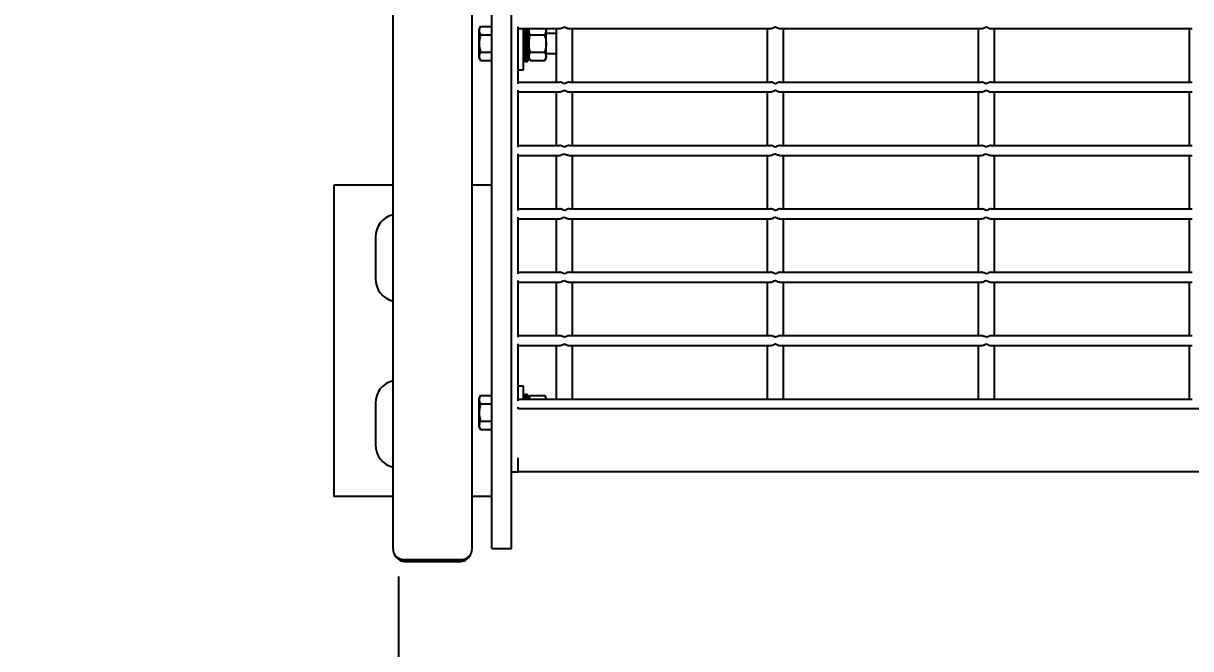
# Model space of a CAD drawing. Header units: millimetres. Extents: x 1293 to 41893, y 1011 to 26911.
# Drawn here: x 16047 to 16610, y 10583 to 10884 of the extents above; entities that cross this region are included whole.
import ezdxf

# ---------------------------------------------------------------- set-up
doc = ezdxf.new("R2010")
doc.units = ezdxf.units.MM
doc.header["$LTSCALE"] = 50
doc.layers.add('CAPA_1', color=7, linetype='Continuous')
doc.layers.add('PASILLOS', color=2, linetype='Continuous')
doc.styles.add('SLDTEXTSTYLE0', font='TXT', dxfattribs={"width": 0.75})
doc.dimstyles.new('SLDDIMSTYLE0', dxfattribs={"dimtxt": 100, "dimasz": 100, "dimexe": 0, "dimexo": 0.0625, "dimgap": 25, "dimtad": 2, "dimdec": 0, "dimrnd": 1e-09, "dimzin": 12, "dimdsep": 46, "dimtxsty": 'SLDTEXTSTYLE0', "dimsah": 1, "dimcen": 0.09, "dimadec": 0, "dimazin": 3, "dimtfac": 1, "dimtdec": 0, "dimtofl": 0, "dimtmove": 0, "dimatfit": 3, "dimfxl": 1, "dimfrac": 2, "dimtolj": 1, "dimtzin": 12, "dimarcsym": 0})

# ---------------------------------------------------------------- blocks, each defined once
blk = doc.blocks.new('_D_15')
at = {"layer": 'CAPA_1', "transparency": 16777216}
for p, q in [((16228.11, 10617.65), (16228.11, 10372.04)), ((17099.16, 10617.65), (17099.16, 10372.04)), ((16228.11, 10422.04), (17099.16, 10422.04))]:
    blk.add_line(p, q, dxfattribs=at)
for points in [[(16228.11, 10422.04), (16328.11, 10406.66), (16328.11, 10437.42)], [(17099.16, 10422.04), (16999.16, 10437.42), (16999.16, 10406.66)]]:
    blk.add_solid(points, dxfattribs=at)
at = {"layer": 'CAPA_1', "transparency": 16777216, "char_height": 100, "attachment_point": 1, "style": 'SLDTEXTSTYLE0'}
for s, insert in [('871', (16524.47, 10550.95)), ('*', (16746.14, 10550.95))]:
    blk.add_mtext(s, dxfattribs=dict(at, insert=insert))
blk = doc.blocks.new('_D_16')
at = {"layer": 'CAPA_1', "transparency": 16777216}
for p, q in [((18069.94, 13667.83), (18069.94, 9974.87)), ((7974.69, 13667.35), (7974.69, 9974.87)), ((7974.69, 10024.87), (18069.94, 10024.87))]:
    blk.add_line(p, q, dxfattribs=at)
for points in [[(7974.69, 10024.87), (8074.69, 10009.48), (8074.69, 10040.25)], [(18069.94, 10024.87), (17969.94, 10040.25), (17969.94, 10009.48)]]:
    blk.add_solid(points, dxfattribs=at)
at = {"layer": 'CAPA_1', "transparency": 16777216, "insert": (12837.59, 10153.77), "char_height": 100, "attachment_point": 1, "style": 'SLDTEXTSTYLE0'}
blk.add_mtext('10095', dxfattribs=at)

msp = doc.modelspace()

# ---------------------------------------------------------------- linework, layer by layer
at = {"layer": 'PASILLOS', "linetype": 'Continuous', "lineweight": 25}
for p, q in [((16225.4878232, 10630.9617267), (16225.4878232, 13564.8575629)), ((16263.5878232, 10630.9617267), (16263.5878232, 13564.8575629)), ((16282.6378232, 10631.1549312), (16282.6378232, 13425.832389)), ((16273.1128232, 10631.1549312), (16273.1128232, 10964.8657267)), ((16267.6133756, 10882.7012858), (16266.7628232, 10881.2280858)), ((16266.7628232, 10881.2280858), (16266.7628232, 10874.4523938)), ((16267.6133756, 10882.7012858), (16273.1128232, 10882.7012858)), ((16285.8178232, 10855.0586438), (16285.8178232, 10882.4236438)), ((16285.8178232, 10881.6298938), (16305.6615732, 10881.6298938)), ((16288.3528232, 10861.7523938), (16288.3528232, 10881.6298938)), ((16289.1465732, 10881.6298938), (16289.1465732, 10874.4523938)), ((16290.0990732, 10874.4523938), (16290.0990732, 10881.6298938)), ((16290.949624, 10881.6298938), (16290.8928232, 10881.5315118)), ((16290.8928232, 10881.6298938), (16290.8928232, 10874.4523938)), ((16299.2271982, 10881.5315118), (16299.1703973, 10881.6298938)), ((16299.2271982, 10867.3732758), (16299.2271982, 10881.5315118)), ((16304.0740732, 10879.2148938), (16299.2271982, 10879.2148938)), ((16304.0740732, 10881.6298938), (16304.0740732, 10855.8523938)), ((16310.4240732, 10881.6298938), (16407.2615732, 10881.6298938)), ((16312.0115732, 10855.8523938), (16312.0115732, 10881.6298938)), ((16405.6740732, 10881.6298938), (16405.6740732, 10855.8523938)), ((16412.0240732, 10881.6298938), (16508.8615732, 10881.6298938)), ((16413.6115732, 10855.8523938), (16413.6115732, 10881.6298938)), ((16507.2740732, 10881.6298938), (16507.2740732, 10855.8523938)), ((16513.6240732, 10881.6298938), (16610.4615732, 10881.6298938)), ((16515.2115732, 10855.8523938), (16515.2115732, 10881.6298938)), ((16608.8740732, 10881.6298938), (16608.8740732, 10855.8523938)), ((16266.7628232, 10874.4523938), (16266.7628232, 10867.6767018)), ((16267.6133756, 10878.5768398), (16273.1128232, 10878.5768398)), ((16289.1465732, 10874.4523938), (16288.3528232, 10874.4523938)), ((16289.1465732, 10874.4132599), (16288.3528232, 10874.4070099)), ((16288.3528232, 10874.390691), (16289.1465732, 10874.384441)), ((16290.0990732, 10874.4523938), (16289.1465732, 10874.4523938)), ((16289.1465732, 10874.4132599), (16290.0990732, 10874.4132599)), ((16289.1465732, 10874.384441), (16289.1465732, 10865.8223938)), ((16290.0990732, 10874.384441), (16289.1465732, 10874.384441)), ((16290.8928232, 10874.4523938), (16290.0990732, 10874.4523938)), ((16290.8928232, 10874.4070099), (16290.0990732, 10874.4132599)), ((16290.0990732, 10874.384441), (16290.8928232, 10874.390691)), ((16290.0990732, 10865.8223938), (16290.0990732, 10874.384441)), ((16290.8928232, 10874.3966527), (16290.8928232, 10874.390691)), ((16290.8928232, 10874.390691), (16290.8928232, 10866.6161438)), ((16291.5664341, 10878.5707453), (16298.5535872, 10878.5707453)), ((16267.6133756, 10870.3279478), (16273.1128232, 10870.3279478)), ((16291.5664341, 10870.3340423), (16298.5535872, 10870.3340423)), ((16299.2271982, 10869.6898938), (16304.0740732, 10869.6898938)), ((16266.7628232, 10867.6767018), (16267.6133756, 10866.2035018)), ((16267.6133756, 10866.2035018), (16273.1128232, 10866.2035018)), ((16288.3528232, 10866.6161438), (16289.1465732, 10865.8223938)), ((16289.1465732, 10865.8223938), (16290.0990732, 10865.8223938)), ((16290.0990732, 10865.8223938), (16290.8928232, 10866.6161438)), ((16290.8928232, 10867.3732758), (16291.571719, 10866.1973938)), ((16291.571719, 10866.1973938), (16298.5483024, 10866.1973938)), ((16298.5483024, 10866.1973938), (16299.2271982, 10867.3732758)), ((16285.8178232, 10861.7523938), (16288.3528232, 10861.7523938)), ((16285.8178232, 10855.8523938), (16305.6615732, 10855.8523938)), ((16285.8178232, 10824.5186438), (16285.8178232, 10851.8836438)), ((16285.8178232, 10851.0898938), (16305.6615732, 10851.0898938)), ((16304.0740732, 10851.0898938), (16304.0740732, 10825.3123938)), ((16310.4240732, 10855.8523938), (16407.2615732, 10855.8523938)), ((16310.4240732, 10851.0898938), (16407.2615732, 10851.0898938)), ((16312.0115732, 10825.3123938), (16312.0115732, 10851.0898938)), ((16405.6740732, 10851.0898938), (16405.6740732, 10825.3123938)), ((16412.0240732, 10855.8523938), (16508.8615732, 10855.8523938)), ((16412.0240732, 10851.0898938), (16508.8615732, 10851.0898938)), ((16413.6115732, 10825.3123938), (16413.6115732, 10851.0898938)), ((16507.2740732, 10851.0898938), (16507.2740732, 10825.3123938)), ((16513.6240732, 10855.8523938), (16610.4615732, 10855.8523938)), ((16513.6240732, 10851.0898938), (16610.4615732, 10851.0898938)), ((16515.2115732, 10825.3123938), (16515.2115732, 10851.0898938)), ((16608.8740732, 10851.0898938), (16608.8740732, 10825.3123938)), ((16285.8178232, 10825.3123938), (16305.6615732, 10825.3123938)), ((16310.4240732, 10825.3123938), (16407.2615732, 10825.3123938)), ((16412.0240732, 10825.3123938), (16508.8615732, 10825.3123938)), ((16513.6240732, 10825.3123938), (16610.4615732, 10825.3123938)), ((16285.8178232, 10793.9786438), (16285.8178232, 10821.3436438)), ((16285.8178232, 10820.5498938), (16305.6615732, 10820.5498938)), ((16304.0740732, 10820.5498938), (16304.0740732, 10794.7723938)), ((16310.4240732, 10820.5498938), (16407.2615732, 10820.5498938)), ((16312.0115732, 10794.7723938), (16312.0115732, 10820.5498938)), ((16405.6740732, 10820.5498938), (16405.6740732, 10794.7723938)), ((16412.0240732, 10820.5498938), (16508.8615732, 10820.5498938)), ((16413.6115732, 10794.7723938), (16413.6115732, 10820.5498938)), ((16507.2740732, 10820.5498938), (16507.2740732, 10794.7723938)), ((16513.6240732, 10820.5498938), (16610.4615732, 10820.5498938)), ((16515.2115732, 10794.7723938), (16515.2115732, 10820.5498938)), ((16608.8740732, 10820.5498938), (16608.8740732, 10794.7723938)), ((16196.9128232, 10806.1549312), (16196.9128232, 10656.1549312)), ((16203.2577432, 10806.1549312), (16196.9128232, 10806.1549312)), ((16225.4878232, 10806.1549312), (16203.2577432, 10806.1549312)), ((16269.9327432, 10806.1549312), (16263.5878232, 10806.1549312)), ((16273.1128232, 10806.1549312), (16269.9327432, 10806.1549312)), ((16285.8178232, 10794.7723938), (16305.6615732, 10794.7723938)), ((16310.4240732, 10794.7723938), (16407.2615732, 10794.7723938)), ((16412.0240732, 10794.7723938), (16508.8615732, 10794.7723938)), ((16513.6240732, 10794.7723938), (16610.4615732, 10794.7723938)), ((16285.8178232, 10763.4386438), (16285.8178232, 10790.8036438)), ((16285.8178232, 10790.0098938), (16305.6615732, 10790.0098938)), ((16304.0740732, 10790.0098938), (16304.0740732, 10764.2323938)), ((16310.4240732, 10790.0098938), (16407.2615732, 10790.0098938)), ((16312.0115732, 10764.2323938), (16312.0115732, 10790.0098938)), ((16405.6740732, 10790.0098938), (16405.6740732, 10764.2323938)), ((16412.0240732, 10790.0098938), (16508.8615732, 10790.0098938)), ((16413.6115732, 10764.2323938), (16413.6115732, 10790.0098938)), ((16507.2740732, 10790.0098938), (16507.2740732, 10764.2323938)), ((16513.6240732, 10790.0098938), (16610.4615732, 10790.0098938)), ((16515.2115732, 10764.2323938), (16515.2115732, 10790.0098938)), ((16608.8740732, 10790.0098938), (16608.8740732, 10764.2323938)), ((16217.0003232, 10781.1549312), (16217.0003232, 10761.1549312)), ((16285.8178232, 10764.2323938), (16305.6615732, 10764.2323938)), ((16310.4240732, 10764.2323938), (16407.2615732, 10764.2323938)), ((16412.0240732, 10764.2323938), (16508.8615732, 10764.2323938)), ((16513.6240732, 10764.2323938), (16610.4615732, 10764.2323938)), ((16285.8178232, 10732.8986438), (16285.8178232, 10760.2636438)), ((16285.8178232, 10759.4698938), (16305.6615732, 10759.4698938)), ((16304.0740732, 10759.4698938), (16304.0740732, 10733.6923938)), ((16310.4240732, 10759.4698938), (16407.2615732, 10759.4698938)), ((16312.0115732, 10733.6923938), (16312.0115732, 10759.4698938)), ((16405.6740732, 10759.4698938), (16405.6740732, 10733.6923938)), ((16412.0240732, 10759.4698938), (16508.8615732, 10759.4698938)), ((16413.6115732, 10733.6923938), (16413.6115732, 10759.4698938)), ((16507.2740732, 10759.4698938), (16507.2740732, 10733.6923938)), ((16513.6240732, 10759.4698938), (16610.4615732, 10759.4698938)), ((16515.2115732, 10733.6923938), (16515.2115732, 10759.4698938)), ((16608.8740732, 10759.4698938), (16608.8740732, 10733.6923938)), ((16285.8178232, 10733.6923938), (16305.6615732, 10733.6923938)), ((16310.4240732, 10733.6923938), (16407.2615732, 10733.6923938)), ((16412.0240732, 10733.6923938), (16508.8615732, 10733.6923938)), ((16513.6240732, 10733.6923938), (16610.4615732, 10733.6923938)), ((16285.8178232, 10702.3586438), (16285.8178232, 10729.7236438)), ((16285.8178232, 10728.9298938), (16305.6615732, 10728.9298938)), ((16304.0740732, 10728.9298938), (16304.0740732, 10703.1523938)), ((16310.4240732, 10728.9298938), (16407.2615732, 10728.9298938)), ((16312.0115732, 10703.1523938), (16312.0115732, 10728.9298938)), ((16405.6740732, 10728.9298938), (16405.6740732, 10703.1523938)), ((16412.0240732, 10728.9298938), (16508.8615732, 10728.9298938)), ((16413.6115732, 10703.1523938), (16413.6115732, 10728.9298938)), ((16507.2740732, 10728.9298938), (16507.2740732, 10703.1523938)), ((16513.6240732, 10728.9298938), (16610.4615732, 10728.9298938)), ((16515.2115732, 10703.1523938), (16515.2115732, 10728.9298938)), ((16608.8740732, 10728.9298938), (16608.8740732, 10703.1523938)), ((16267.6133756, 10704.9012858), (16266.7628232, 10703.4280858)), ((16267.6133756, 10704.9012858), (16273.1128232, 10704.9012858)), ((16288.3528232, 10709.3523938), (16285.8178232, 10709.3523938)), ((16288.3528232, 10703.1523938), (16288.3528232, 10709.3523938)), ((16289.1465732, 10705.2823938), (16288.3528232, 10704.4886438)), ((16290.0990732, 10705.2823938), (16289.1465732, 10705.2823938)), ((16289.1465732, 10705.2823938), (16289.1465732, 10703.1523938)), ((16290.8928232, 10704.4886438), (16290.0990732, 10705.2823938)), ((16290.0990732, 10703.1523938), (16290.0990732, 10705.2823938)), ((16291.571719, 10704.9073938), (16290.8928232, 10703.7315118)), ((16290.9896369, 10703.1523938), (16291.571719, 10704.9073938)), ((16291.571719, 10704.9073938), (16298.5483024, 10704.9073938)), ((16299.2271982, 10703.7315118), (16298.5483024, 10704.9073938)), ((16217.0003232, 10701.1549312), (16217.0003232, 10681.1549312)), ((16266.7628232, 10703.4280858), (16266.7628232, 10696.6523938)), ((16267.6133756, 10700.7768398), (16273.1128232, 10700.7768398)), ((16285.8178232, 10703.1523938), (16305.6615732, 10703.1523938)), ((16285.8178232, 10698.3898938), (16285.8178232, 10699.1836438)), ((16290.8928232, 10704.4886438), (16290.8928232, 10703.1523938)), ((16299.2271982, 10703.1523938), (16299.2271982, 10703.7315118)), ((16305.6615732, 10703.1523938), (16310.4240732, 10703.1523938)), ((16310.4240732, 10703.1523938), (16407.2615732, 10703.1523938)), ((16407.2615732, 10703.1523938), (16412.0240732, 10703.1523938)), ((16412.0240732, 10703.1523938), (16508.8615732, 10703.1523938)), ((16508.8615732, 10703.1523938), (16513.6240732, 10703.1523938)), ((16513.6240732, 10703.1523938), (16610.4615732, 10703.1523938)), ((16266.7628232, 10696.6523938), (16266.7628232, 10689.8767018)), ((17041.4678232, 10698.3898938), (16285.8178232, 10698.3898938)), ((16266.7628232, 10689.8767018), (16267.6133756, 10688.4035018)), ((16267.6133756, 10692.5279478), (16273.1128232, 10692.5279478)), ((16267.6133756, 10688.4035018), (16273.1128232, 10688.4035018)), ((16285.8178232, 10668.0723938), (16285.8178232, 10674.9043938)), ((16282.6378232, 10668.0723938), (16285.8178232, 10668.0723938)), ((17041.4678232, 10668.0723938), (16285.8178232, 10668.0723938)), ((16203.2577432, 10656.1549312), (16196.9128232, 10656.1549312)), ((16225.4878232, 10656.1549312), (16203.2577432, 10656.1549312)), ((16269.9327432, 10656.1549312), (16263.5878232, 10656.1549312)), ((16273.1128232, 10656.1549312), (16269.9327432, 10656.1549312)), ((16273.1128232, 10631.1549312), (16282.6378232, 10631.1549312)), ((16231.5838232, 10625.8369598), (16257.4918232, 10625.8369598)), ((16231.5838232, 10624.8657267), (16257.4918232, 10624.8657267))]:
    msp.add_line(p, q, dxfattribs=at)
for centre, radius, start, end in [((16228.1128232, 10781.1549312), 11.1125, 103.663576363, 180), ((16228.1128232, 10761.1549312), 11.1125, 180, 256.336423637), ((16228.1128232, 10701.1549312), 11.1125, 103.663576363, 180), ((16228.1128232, 10681.1549312), 11.1125, 180, 256.336423637), ((16231.5838232, 10630.9617267), 6.096, 180, 213.640652783), ((16231.2978203, 10633.2490308), 7.4175868, 229.786328259, 272.209723942), ((16231.5838232, 10630.9617267), 6.096, 213.640652783, 270), ((16257.777826, 10633.2490308), 7.4175868, 267.790276058, 310.213671741), ((16257.4918232, 10630.9617267), 6.096, 270, 326.359347217), ((16257.4918232, 10630.9617267), 6.096, 326.359347217, 0)]:
    msp.add_arc(centre, radius, start, end, dxfattribs=at)
for points, knots in [([(16267.6133756, 10882.7012858), (16267.430511, 10882.343527), (16267.0608167, 10881.6202516), (16266.8556596, 10880.2165448), (16267.3199759, 10879.2117595), (16267.6133756, 10878.5768398)], [0, 0, 0, 0, 0.2648633469, 0.5354700776, 1, 1, 1, 1]), ([(16291.5664341, 10878.5707453), (16291.3878388, 10878.9290203), (16291.0267718, 10879.6533463), (16290.819673, 10880.6969475), (16291.0955124, 10881.348993), (16291.2143438, 10881.6298938)], [0, 0, 0, 0, 0.3577842349, 0.7233338549, 1, 1, 1, 1]), ([(16299.0325892, 10881.6298938), (16299.0334502, 10881.6279811), (16299.2003493, 10881.2571994), (16299.27746, 10880.2119428), (16298.8338888, 10879.206258), (16298.5535872, 10878.5707453)], [0, 0, 0, 0, 0.0019050038, 0.3692833919, 1, 1, 1, 1]), ([(16305.6615732, 10881.6298938), (16305.788376, 10881.6397359), (16306.2042281, 10881.6720134), (16307.0068173, 10881.9642245), (16307.6838178, 10882.2630849), (16308.0389892, 10882.4219291), (16308.0428232, 10882.4236438)], [0, 0, 0, 0, 0.1723614537, 0.5652622383, 0.9953071929, 1, 1, 1, 1]), ([(16308.0428232, 10882.4236438), (16308.046657, 10882.4219292), (16308.5265646, 10882.2073079), (16309.239838, 10881.8889019), (16310.0238008, 10881.6543851), (16310.3249339, 10881.6359598), (16310.4240732, 10881.6298938)], [0, 0, 0, 0, 0.0046971273, 0.5879730072, 0.8643521995, 1, 1, 1, 1]), ([(16407.2615732, 10881.6298938), (16407.388376, 10881.6397359), (16407.8042281, 10881.6720134), (16408.6068173, 10881.9642245), (16409.2838178, 10882.2630849), (16409.6389892, 10882.4219291), (16409.6428232, 10882.4236438)], [0, 0, 0, 0, 0.1723614537, 0.5652622384, 0.9953071929, 1, 1, 1, 1]), ([(16409.6428232, 10882.4236438), (16409.646657, 10882.4219292), (16410.1265646, 10882.2073079), (16410.839838, 10881.8889019), (16411.6238008, 10881.6543851), (16411.9249339, 10881.6359598), (16412.0240732, 10881.6298938)], [0, 0, 0, 0, 0.0046971273, 0.5879730073, 0.8643521995, 1, 1, 1, 1]), ([(16508.8615732, 10881.6298938), (16508.988376, 10881.6397359), (16509.4042281, 10881.6720134), (16510.2068173, 10881.9642245), (16510.8838178, 10882.2630849), (16511.2389892, 10882.4219291), (16511.2428232, 10882.4236438)], [0, 0, 0, 0, 0.1723614537, 0.5652622384, 0.9953071929, 1, 1, 1, 1]), ([(16511.2428232, 10882.4236438), (16511.246657, 10882.4219292), (16511.7265646, 10882.2073079), (16512.439838, 10881.8889019), (16513.2238008, 10881.6543851), (16513.5249339, 10881.6359598), (16513.6240732, 10881.6298938)], [0, 0, 0, 0, 0.0046971273, 0.5879730074, 0.8643521995, 1, 1, 1, 1]), ([(16267.6133756, 10878.5768398), (16267.5169682, 10878.2228001), (16267.2377224, 10877.1973177), (16266.9590497, 10875.437984), (16266.9563911, 10872.9988773), (16267.3703474, 10871.3159637), (16267.6133756, 10870.3279478)], [0, 0, 0, 0, 0.1315464599, 0.3810267709, 0.6366091688, 1, 1, 1, 1]), ([(16291.5664341, 10870.3340423), (16291.3227181, 10871.3272442), (16290.9125081, 10872.998949), (16290.9141122, 10875.4443613), (16291.1915907, 10877.1948111), (16291.4729411, 10878.2275612), (16291.5664341, 10878.5707453)], [0, 0, 0, 0, 0.365780177, 0.6156618098, 0.8722839524, 1, 1, 1, 1]), ([(16298.5535872, 10878.5707453), (16298.6470827, 10878.2275557), (16298.9237362, 10877.2120569), (16299.2042405, 10875.4626071), (16299.2117419, 10873.0163799), (16298.7972847, 10871.3272417), (16298.5535872, 10870.3340423)], [0, 0, 0, 0, 0.1277165798, 0.3779136182, 0.6342182989, 1, 1, 1, 1]), ([(16267.6133756, 10870.3279478), (16267.430511, 10869.970189), (16267.0608167, 10869.2469137), (16266.8556596, 10867.8432068), (16267.3199759, 10866.8384216), (16267.6133756, 10866.2035018)], [0, 0, 0, 0, 0.2648633469, 0.5354700776, 1, 1, 1, 1]), ([(16291.571719, 10866.1973938), (16291.3882554, 10866.556146), (16291.0173572, 10867.2814154), (16290.8095507, 10868.6892165), (16291.2733499, 10869.6971246), (16291.5664341, 10870.3340423)], [0, 0, 0, 0, 0.2648580026, 0.535448761, 1, 1, 1, 1]), ([(16298.5535872, 10870.3340423), (16298.7361534, 10869.9755908), (16299.1052481, 10869.250908), (16299.3092959, 10867.842981), (16298.8431294, 10866.8349335), (16298.5483024, 10866.1973938)], [0, 0, 0, 0, 0.2645663682, 0.5348749116, 1, 1, 1, 1]), ([(16308.0428232, 10855.0586438), (16308.0389893, 10855.0603583), (16307.5590818, 10855.2749797), (16306.8458083, 10855.5933856), (16306.0618455, 10855.8279025), (16305.7607124, 10855.8463278), (16305.6615732, 10855.8523938)], [0, 0, 0, 0, 0.0046971273, 0.5879730072, 0.8643521995, 1, 1, 1, 1]), ([(16305.6615732, 10851.0898938), (16305.788376, 10851.0997359), (16306.2042281, 10851.1320134), (16307.0068173, 10851.4242245), (16307.6838178, 10851.7230849), (16308.0389892, 10851.8819291), (16308.0428232, 10851.8836438)], [0, 0, 0, 0, 0.1723614537, 0.5652622383, 0.9953071929, 1, 1, 1, 1]), ([(16310.4240732, 10855.8523938), (16310.2972703, 10855.8425516), (16309.8814182, 10855.8102742), (16309.078829, 10855.5180631), (16308.4018285, 10855.2192027), (16308.0466571, 10855.0603584), (16308.0428232, 10855.0586438)], [0, 0, 0, 0, 0.1723614537, 0.5652622383, 0.9953071929, 1, 1, 1, 1]), ([(16308.0428232, 10851.8836438), (16308.046657, 10851.8819292), (16308.5265646, 10851.6673079), (16309.239838, 10851.3489019), (16310.0238008, 10851.1143851), (16310.3249339, 10851.0959598), (16310.4240732, 10851.0898938)], [0, 0, 0, 0, 0.0046971273, 0.5879730072, 0.8643521995, 1, 1, 1, 1]), ([(16409.6428232, 10855.0586438), (16409.6389893, 10855.0603583), (16409.1590818, 10855.2749797), (16408.4458083, 10855.5933856), (16407.6618455, 10855.8279025), (16407.3607124, 10855.8463278), (16407.2615732, 10855.8523938)], [0, 0, 0, 0, 0.0046971273, 0.5879730072, 0.8643521995, 1, 1, 1, 1]), ([(16407.2615732, 10851.0898938), (16407.388376, 10851.0997359), (16407.8042281, 10851.1320134), (16408.6068173, 10851.4242245), (16409.2838178, 10851.7230849), (16409.6389892, 10851.8819291), (16409.6428232, 10851.8836438)], [0, 0, 0, 0, 0.1723614537, 0.5652622384, 0.9953071929, 1, 1, 1, 1]), ([(16412.0240732, 10855.8523938), (16411.8972703, 10855.8425516), (16411.4814182, 10855.8102742), (16410.678829, 10855.5180631), (16410.0018285, 10855.2192027), (16409.6466571, 10855.0603584), (16409.6428232, 10855.0586438)], [0, 0, 0, 0, 0.1723614537, 0.5652622383, 0.9953071929, 1, 1, 1, 1]), ([(16409.6428232, 10851.8836438), (16409.646657, 10851.8819292), (16410.1265646, 10851.6673079), (16410.839838, 10851.3489019), (16411.6238008, 10851.1143851), (16411.9249339, 10851.0959598), (16412.0240732, 10851.0898938)], [0, 0, 0, 0, 0.0046971273, 0.5879730073, 0.8643521995, 1, 1, 1, 1]), ([(16511.2428232, 10855.0586438), (16511.2389893, 10855.0603583), (16510.7590818, 10855.2749797), (16510.0458083, 10855.5933856), (16509.2618455, 10855.8279025), (16508.9607124, 10855.8463278), (16508.8615732, 10855.8523938)], [0, 0, 0, 0, 0.0046971273, 0.5879730073, 0.8643521995, 1, 1, 1, 1]), ([(16508.8615732, 10851.0898938), (16508.988376, 10851.0997359), (16509.4042281, 10851.1320134), (16510.2068173, 10851.4242245), (16510.8838178, 10851.7230849), (16511.2389892, 10851.8819291), (16511.2428232, 10851.8836438)], [0, 0, 0, 0, 0.1723614537, 0.56526223839, 0.99530719289, 1, 1, 1, 1]), ([(16513.6240732, 10855.8523938), (16513.4972703, 10855.8425516), (16513.0814182, 10855.8102742), (16512.278829, 10855.5180631), (16511.6018285, 10855.2192027), (16511.2466571, 10855.0603584), (16511.2428232, 10855.0586438)], [0, 0, 0, 0, 0.1723614537, 0.5652622384, 0.9953071929, 1, 1, 1, 1]), ([(16511.2428232, 10851.8836438), (16511.246657, 10851.8819292), (16511.7265646, 10851.6673079), (16512.439838, 10851.3489019), (16513.2238008, 10851.1143851), (16513.5249339, 10851.0959598), (16513.6240732, 10851.0898938)], [0, 0, 0, 0, 0.0046971273, 0.5879730074, 0.8643521995, 1, 1, 1, 1]), ([(16308.0428232, 10824.5186438), (16308.0389893, 10824.5203583), (16307.5590818, 10824.7349797), (16306.8458083, 10825.0533856), (16306.0618455, 10825.2879025), (16305.7607124, 10825.3063278), (16305.6615732, 10825.3123938)], [0, 0, 0, 0, 0.0046971273, 0.5879730072, 0.8643521995, 1, 1, 1, 1]), ([(16310.4240732, 10825.3123938), (16310.2972703, 10825.3025516), (16309.8814182, 10825.2702742), (16309.078829, 10824.9780631), (16308.4018285, 10824.6792027), (16308.0466571, 10824.5203584), (16308.0428232, 10824.5186438)], [0, 0, 0, 0, 0.1723614537, 0.5652622383, 0.9953071929, 1, 1, 1, 1]), ([(16409.6428232, 10824.5186438), (16409.6389893, 10824.5203583), (16409.1590818, 10824.7349797), (16408.4458083, 10825.0533856), (16407.6618455, 10825.2879025), (16407.3607124, 10825.3063278), (16407.2615732, 10825.3123938)], [0, 0, 0, 0, 0.0046971273, 0.5879730072, 0.8643521995, 1, 1, 1, 1]), ([(16412.0240732, 10825.3123938), (16411.8972703, 10825.3025516), (16411.4814182, 10825.2702742), (16410.678829, 10824.9780631), (16410.0018285, 10824.6792027), (16409.6466571, 10824.5203584), (16409.6428232, 10824.5186438)], [0, 0, 0, 0, 0.17236145367, 0.56526223835, 0.99530719289, 1, 1, 1, 1]), ([(16511.2428232, 10824.5186438), (16511.2389893, 10824.5203583), (16510.7590818, 10824.7349797), (16510.0458083, 10825.0533856), (16509.2618455, 10825.2879025), (16508.9607124, 10825.3063278), (16508.8615732, 10825.3123938)], [0, 0, 0, 0, 0.0046971273, 0.5879730073, 0.8643521995, 1, 1, 1, 1]), ([(16513.6240732, 10825.3123938), (16513.4972703, 10825.3025516), (16513.0814182, 10825.2702742), (16512.278829, 10824.9780631), (16511.6018285, 10824.6792027), (16511.2466571, 10824.5203584), (16511.2428232, 10824.5186438)], [0, 0, 0, 0, 0.1723614537, 0.5652622384, 0.9953071929, 1, 1, 1, 1]), ([(16305.6615732, 10820.5498938), (16305.788376, 10820.5597359), (16306.2042281, 10820.5920134), (16307.0068173, 10820.8842245), (16307.6838178, 10821.1830849), (16308.0389892, 10821.3419291), (16308.0428232, 10821.3436438)], [0, 0, 0, 0, 0.1723614537, 0.5652622383, 0.9953071929, 1, 1, 1, 1]), ([(16308.0428232, 10821.3436438), (16308.046657, 10821.3419292), (16308.5265646, 10821.1273079), (16309.239838, 10820.8089019), (16310.0238008, 10820.5743851), (16310.3249339, 10820.5559598), (16310.4240732, 10820.5498938)], [0, 0, 0, 0, 0.0046971273, 0.5879730072, 0.8643521995, 1, 1, 1, 1]), ([(16407.2615732, 10820.5498938), (16407.388376, 10820.5597359), (16407.8042281, 10820.5920134), (16408.6068173, 10820.8842245), (16409.2838178, 10821.1830849), (16409.6389892, 10821.3419291), (16409.6428232, 10821.3436438)], [0, 0, 0, 0, 0.17236145368, 0.56526223836, 0.99530719289, 1, 1, 1, 1]), ([(16409.6428232, 10821.3436438), (16409.646657, 10821.3419292), (16410.1265646, 10821.1273079), (16410.839838, 10820.8089019), (16411.6238008, 10820.5743851), (16411.9249339, 10820.5559598), (16412.0240732, 10820.5498938)], [0, 0, 0, 0, 0.0046971273, 0.5879730073, 0.8643521995, 1, 1, 1, 1]), ([(16508.8615732, 10820.5498938), (16508.988376, 10820.5597359), (16509.4042281, 10820.5920134), (16510.2068173, 10820.8842245), (16510.8838178, 10821.1830849), (16511.2389892, 10821.3419291), (16511.2428232, 10821.3436438)], [0, 0, 0, 0, 0.1723614537, 0.5652622384, 0.9953071929, 1, 1, 1, 1]), ([(16511.2428232, 10821.3436438), (16511.246657, 10821.3419292), (16511.7265646, 10821.1273079), (16512.439838, 10820.8089019), (16513.2238008, 10820.5743851), (16513.5249339, 10820.5559598), (16513.6240732, 10820.5498938)], [0, 0, 0, 0, 0.0046971273, 0.5879730074, 0.8643521995, 1, 1, 1, 1]), ([(16308.0428232, 10793.9786438), (16308.0389893, 10793.9803583), (16307.5590818, 10794.1949797), (16306.8458083, 10794.5133856), (16306.0618455, 10794.7479025), (16305.7607124, 10794.7663278), (16305.6615732, 10794.7723938)], [0, 0, 0, 0, 0.00469712726, 0.58797300717, 0.8643521995, 1, 1, 1, 1]), ([(16310.4240732, 10794.7723938), (16310.2972703, 10794.7625516), (16309.8814182, 10794.7302742), (16309.078829, 10794.4380631), (16308.4018285, 10794.1392027), (16308.0466571, 10793.9803584), (16308.0428232, 10793.9786438)], [0, 0, 0, 0, 0.1723614537, 0.5652622383, 0.9953071929, 1, 1, 1, 1]), ([(16409.6428232, 10793.9786438), (16409.6389893, 10793.9803583), (16409.1590818, 10794.1949797), (16408.4458083, 10794.5133856), (16407.6618455, 10794.7479025), (16407.3607124, 10794.7663278), (16407.2615732, 10794.7723938)], [0, 0, 0, 0, 0.0046971273, 0.5879730072, 0.8643521995, 1, 1, 1, 1]), ([(16412.0240732, 10794.7723938), (16411.8972703, 10794.7625516), (16411.4814182, 10794.7302742), (16410.678829, 10794.4380631), (16410.0018285, 10794.1392027), (16409.6466571, 10793.9803584), (16409.6428232, 10793.9786438)], [0, 0, 0, 0, 0.1723614537, 0.5652622383, 0.9953071929, 1, 1, 1, 1]), ([(16511.2428232, 10793.9786438), (16511.2389893, 10793.9803583), (16510.7590818, 10794.1949797), (16510.0458083, 10794.5133856), (16509.2618455, 10794.7479025), (16508.9607124, 10794.7663278), (16508.8615732, 10794.7723938)], [0, 0, 0, 0, 0.0046971273, 0.5879730073, 0.8643521995, 1, 1, 1, 1]), ([(16513.6240732, 10794.7723938), (16513.4972703, 10794.7625516), (16513.0814182, 10794.7302742), (16512.278829, 10794.4380631), (16511.6018285, 10794.1392027), (16511.2466571, 10793.9803584), (16511.2428232, 10793.9786438)], [0, 0, 0, 0, 0.1723614537, 0.5652622384, 0.9953071929, 1, 1, 1, 1]), ([(16305.6615732, 10790.0098938), (16305.788376, 10790.0197359), (16306.2042281, 10790.0520134), (16307.0068173, 10790.3442245), (16307.6838178, 10790.6430849), (16308.0389892, 10790.8019291), (16308.0428232, 10790.8036438)], [0, 0, 0, 0, 0.1723614537, 0.5652622383, 0.9953071929, 1, 1, 1, 1]), ([(16308.0428232, 10790.8036438), (16308.046657, 10790.8019292), (16308.5265646, 10790.5873079), (16309.239838, 10790.2689019), (16310.0238008, 10790.0343851), (16310.3249339, 10790.0159598), (16310.4240732, 10790.0098938)], [0, 0, 0, 0, 0.0046971273, 0.5879730072, 0.8643521995, 1, 1, 1, 1]), ([(16407.2615732, 10790.0098938), (16407.388376, 10790.0197359), (16407.8042281, 10790.0520134), (16408.6068173, 10790.3442245), (16409.2838178, 10790.6430849), (16409.6389892, 10790.8019291), (16409.6428232, 10790.8036438)], [0, 0, 0, 0, 0.17236145368, 0.56526223836, 0.99530719289, 1, 1, 1, 1]), ([(16409.6428232, 10790.8036438), (16409.646657, 10790.8019292), (16410.1265646, 10790.5873079), (16410.839838, 10790.2689019), (16411.6238008, 10790.0343851), (16411.9249339, 10790.0159598), (16412.0240732, 10790.0098938)], [0, 0, 0, 0, 0.0046971273, 0.5879730073, 0.8643521995, 1, 1, 1, 1]), ([(16508.8615732, 10790.0098938), (16508.988376, 10790.0197359), (16509.4042281, 10790.0520134), (16510.2068173, 10790.3442245), (16510.8838178, 10790.6430849), (16511.2389892, 10790.8019291), (16511.2428232, 10790.8036438)], [0, 0, 0, 0, 0.1723614537, 0.5652622384, 0.9953071929, 1, 1, 1, 1]), ([(16511.2428232, 10790.8036438), (16511.246657, 10790.8019292), (16511.7265646, 10790.5873079), (16512.439838, 10790.2689019), (16513.2238008, 10790.0343851), (16513.5249339, 10790.0159598), (16513.6240732, 10790.0098938)], [0, 0, 0, 0, 0.00469712726, 0.58797300735, 0.86435219951, 1, 1, 1, 1]), ([(16308.0428232, 10763.4386438), (16308.0389893, 10763.4403583), (16307.5590818, 10763.6549797), (16306.8458083, 10763.9733856), (16306.0618455, 10764.2079025), (16305.7607124, 10764.2263278), (16305.6615732, 10764.2323938)], [0, 0, 0, 0, 0.0046971273, 0.5879730072, 0.8643521995, 1, 1, 1, 1]), ([(16310.4240732, 10764.2323938), (16310.2972703, 10764.2225516), (16309.8814182, 10764.1902742), (16309.078829, 10763.8980631), (16308.4018285, 10763.5992027), (16308.0466571, 10763.4403584), (16308.0428232, 10763.4386438)], [0, 0, 0, 0, 0.1723614537, 0.5652622383, 0.9953071929, 1, 1, 1, 1]), ([(16409.6428232, 10763.4386438), (16409.6389893, 10763.4403583), (16409.1590818, 10763.6549797), (16408.4458083, 10763.9733856), (16407.6618455, 10764.2079025), (16407.3607124, 10764.2263278), (16407.2615732, 10764.2323938)], [0, 0, 0, 0, 0.0046971273, 0.5879730072, 0.8643521995, 1, 1, 1, 1]), ([(16412.0240732, 10764.2323938), (16411.8972703, 10764.2225516), (16411.4814182, 10764.1902742), (16410.678829, 10763.8980631), (16410.0018285, 10763.5992027), (16409.6466571, 10763.4403584), (16409.6428232, 10763.4386438)], [0, 0, 0, 0, 0.1723614537, 0.5652622383, 0.9953071929, 1, 1, 1, 1]), ([(16511.2428232, 10763.4386438), (16511.2389893, 10763.4403583), (16510.7590818, 10763.6549797), (16510.0458083, 10763.9733856), (16509.2618455, 10764.2079025), (16508.9607124, 10764.2263278), (16508.8615732, 10764.2323938)], [0, 0, 0, 0, 0.0046971273, 0.5879730073, 0.8643521995, 1, 1, 1, 1]), ([(16513.6240732, 10764.2323938), (16513.4972703, 10764.2225516), (16513.0814182, 10764.1902742), (16512.278829, 10763.8980631), (16511.6018285, 10763.5992027), (16511.2466571, 10763.4403584), (16511.2428232, 10763.4386438)], [0, 0, 0, 0, 0.1723614537, 0.5652622384, 0.9953071929, 1, 1, 1, 1]), ([(16305.6615732, 10759.4698938), (16305.788376, 10759.4797359), (16306.2042281, 10759.5120134), (16307.0068173, 10759.8042245), (16307.6838178, 10760.1030849), (16308.0389892, 10760.2619291), (16308.0428232, 10760.2636438)], [0, 0, 0, 0, 0.1723614537, 0.5652622383, 0.9953071929, 1, 1, 1, 1]), ([(16308.0428232, 10760.2636438), (16308.046657, 10760.2619292), (16308.5265646, 10760.0473079), (16309.239838, 10759.7289019), (16310.0238008, 10759.4943851), (16310.3249339, 10759.4759598), (16310.4240732, 10759.4698938)], [0, 0, 0, 0, 0.0046971273, 0.5879730072, 0.8643521995, 1, 1, 1, 1]), ([(16407.2615732, 10759.4698938), (16407.388376, 10759.4797359), (16407.8042281, 10759.5120134), (16408.6068173, 10759.8042245), (16409.2838178, 10760.1030849), (16409.6389892, 10760.2619291), (16409.6428232, 10760.2636438)], [0, 0, 0, 0, 0.17236145368, 0.56526223836, 0.99530719289, 1, 1, 1, 1]), ([(16409.6428232, 10760.2636438), (16409.646657, 10760.2619292), (16410.1265646, 10760.0473079), (16410.839838, 10759.7289019), (16411.6238008, 10759.4943851), (16411.9249339, 10759.4759598), (16412.0240732, 10759.4698938)], [0, 0, 0, 0, 0.0046971273, 0.5879730073, 0.8643521995, 1, 1, 1, 1]), ([(16508.8615732, 10759.4698938), (16508.988376, 10759.4797359), (16509.4042281, 10759.5120134), (16510.2068173, 10759.8042245), (16510.8838178, 10760.1030849), (16511.2389892, 10760.2619291), (16511.2428232, 10760.2636438)], [0, 0, 0, 0, 0.1723614537, 0.5652622384, 0.9953071929, 1, 1, 1, 1]), ([(16511.2428232, 10760.2636438), (16511.246657, 10760.2619292), (16511.7265646, 10760.0473079), (16512.439838, 10759.7289019), (16513.2238008, 10759.4943851), (16513.5249339, 10759.4759598), (16513.6240732, 10759.4698938)], [0, 0, 0, 0, 0.0046971273, 0.5879730074, 0.8643521995, 1, 1, 1, 1]), ([(16308.0428232, 10732.8986438), (16308.0389893, 10732.9003583), (16307.5590818, 10733.1149797), (16306.8458083, 10733.4333856), (16306.0618455, 10733.6679025), (16305.7607124, 10733.6863278), (16305.6615732, 10733.6923938)], [0, 0, 0, 0, 0.00469712726, 0.58797300717, 0.8643521995, 1, 1, 1, 1]), ([(16310.4240732, 10733.6923938), (16310.2972703, 10733.6825516), (16309.8814182, 10733.6502742), (16309.078829, 10733.3580631), (16308.4018285, 10733.0592027), (16308.0466571, 10732.9003584), (16308.0428232, 10732.8986438)], [0, 0, 0, 0, 0.1723614537, 0.5652622383, 0.9953071929, 1, 1, 1, 1]), ([(16409.6428232, 10732.8986438), (16409.6389893, 10732.9003583), (16409.1590818, 10733.1149797), (16408.4458083, 10733.4333856), (16407.6618455, 10733.6679025), (16407.3607124, 10733.6863278), (16407.2615732, 10733.6923938)], [0, 0, 0, 0, 0.0046971273, 0.5879730072, 0.8643521995, 1, 1, 1, 1]), ([(16412.0240732, 10733.6923938), (16411.8972703, 10733.6825516), (16411.4814182, 10733.6502742), (16410.678829, 10733.3580631), (16410.0018285, 10733.0592027), (16409.6466571, 10732.9003584), (16409.6428232, 10732.8986438)], [0, 0, 0, 0, 0.1723614537, 0.5652622383, 0.9953071929, 1, 1, 1, 1]), ([(16511.2428232, 10732.8986438), (16511.2389893, 10732.9003583), (16510.7590818, 10733.1149797), (16510.0458083, 10733.4333856), (16509.2618455, 10733.6679025), (16508.9607124, 10733.6863278), (16508.8615732, 10733.6923938)], [0, 0, 0, 0, 0.0046971273, 0.5879730073, 0.8643521995, 1, 1, 1, 1]), ([(16513.6240732, 10733.6923938), (16513.4972703, 10733.6825516), (16513.0814182, 10733.6502742), (16512.278829, 10733.3580631), (16511.6018285, 10733.0592027), (16511.2466571, 10732.9003584), (16511.2428232, 10732.8986438)], [0, 0, 0, 0, 0.1723614537, 0.5652622384, 0.9953071929, 1, 1, 1, 1]), ([(16305.6615732, 10728.9298938), (16305.788376, 10728.9397359), (16306.2042281, 10728.9720134), (16307.0068173, 10729.2642245), (16307.6838178, 10729.5630849), (16308.0389892, 10729.7219291), (16308.0428232, 10729.7236438)], [0, 0, 0, 0, 0.1723614537, 0.5652622383, 0.9953071929, 1, 1, 1, 1]), ([(16308.0428232, 10729.7236438), (16308.046657, 10729.7219292), (16308.5265646, 10729.5073079), (16309.239838, 10729.1889019), (16310.0238008, 10728.9543851), (16310.3249339, 10728.9359598), (16310.4240732, 10728.9298938)], [0, 0, 0, 0, 0.0046971273, 0.5879730072, 0.8643521995, 1, 1, 1, 1]), ([(16407.2615732, 10728.9298938), (16407.388376, 10728.9397359), (16407.8042281, 10728.9720134), (16408.6068173, 10729.2642245), (16409.2838178, 10729.5630849), (16409.6389892, 10729.7219291), (16409.6428232, 10729.7236438)], [0, 0, 0, 0, 0.1723614537, 0.5652622384, 0.9953071929, 1, 1, 1, 1]), ([(16409.6428232, 10729.7236438), (16409.646657, 10729.7219292), (16410.1265646, 10729.5073079), (16410.839838, 10729.1889019), (16411.6238008, 10728.9543851), (16411.9249339, 10728.9359598), (16412.0240732, 10728.9298938)], [0, 0, 0, 0, 0.0046971273, 0.5879730073, 0.8643521995, 1, 1, 1, 1]), ([(16508.8615732, 10728.9298938), (16508.988376, 10728.9397359), (16509.4042281, 10728.9720134), (16510.2068173, 10729.2642245), (16510.8838178, 10729.5630849), (16511.2389892, 10729.7219291), (16511.2428232, 10729.7236438)], [0, 0, 0, 0, 0.1723614537, 0.5652622384, 0.9953071929, 1, 1, 1, 1]), ([(16511.2428232, 10729.7236438), (16511.246657, 10729.7219292), (16511.7265646, 10729.5073079), (16512.439838, 10729.1889019), (16513.2238008, 10728.9543851), (16513.5249339, 10728.9359598), (16513.6240732, 10728.9298938)], [0, 0, 0, 0, 0.0046971273, 0.5879730074, 0.8643521995, 1, 1, 1, 1]), ([(16267.6133756, 10704.9012858), (16267.430511, 10704.543527), (16267.0608167, 10703.8202516), (16266.8556596, 10702.4165448), (16267.3199759, 10701.4117595), (16267.6133756, 10700.7768398)], [0, 0, 0, 0, 0.2648633469, 0.5354700776, 1, 1, 1, 1]), ([(16298.5483024, 10704.9073938), (16298.7457239, 10704.5488715), (16299.0628512, 10703.9729606), (16299.1080136, 10703.3772544), (16299.125061, 10703.1523938)], [0, 0, 0, 0, 0.62253099059, 1, 1, 1, 1]), ([(16267.6133756, 10700.7768398), (16267.5169682, 10700.4228001), (16267.2377224, 10699.3973177), (16266.9590497, 10697.637984), (16266.9563911, 10695.1988773), (16267.3703474, 10693.5159637), (16267.6133756, 10692.5279478)], [0, 0, 0, 0, 0.1315464599, 0.3810267709, 0.6366091688, 1, 1, 1, 1]), ([(16267.6133756, 10692.5279478), (16267.430511, 10692.170189), (16267.0608167, 10691.4469137), (16266.8556596, 10690.0432068), (16267.3199759, 10689.0384216), (16267.6133756, 10688.4035018)], [0, 0, 0, 0, 0.2648633469, 0.5354700776, 1, 1, 1, 1])]:
    msp.add_open_spline(points, degree=3, knots=knots, dxfattribs=at)

# ---------------------------------------------------------------- dimensions: what is measured, and where the dimension line sits
at = {"layer": 'CAPA_1'}
dim = msp.add_linear_dim(base=(18069.9378232, 10024.8657267), p1=(7974.6878232, 13730.853389), p2=(18069.9378232, 13731.328389), dimstyle='SLDDIMSTYLE0', dxfattribs=at)
dim.commit()
dim.dimension.update_dxf_attribs({"geometry": '_D_16', "text_midpoint": (13022.3128232, 10024.8657267), "dimtype": 160})
dim = msp.add_linear_dim(base=(17099.1628232, 10422.0401767), p1=(16228.1128232, 10681.1549312), p2=(17099.1628232, 10681.1549312), text='<>*', dimstyle='SLDDIMSTYLE0', dxfattribs=at)
dim.commit()
dim.dimension.update_dxf_attribs({"geometry": '_D_15', "text_midpoint": (16663.6378232, 10422.0401767), "dimtype": 160})

doc.saveas('drawing.dxf')
